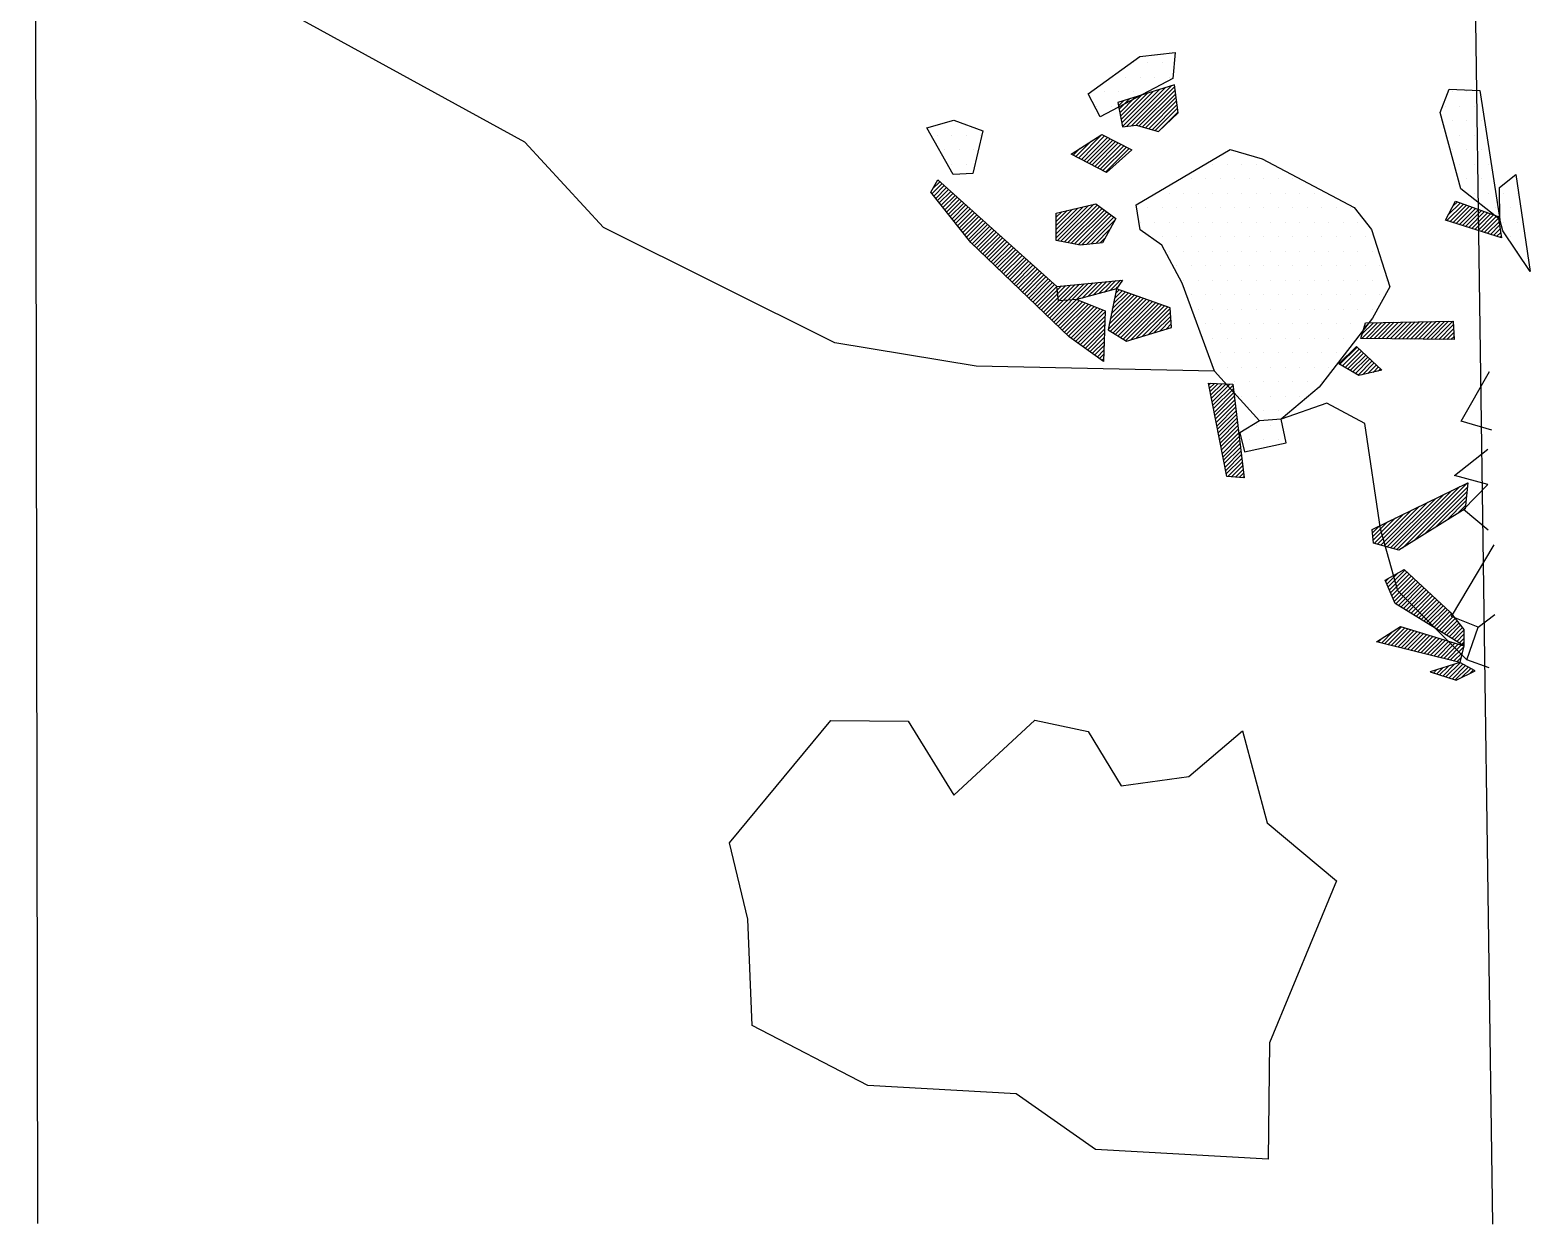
# Model space of a CAD drawing. Header units: metres. Extents: x -1.9 to -0.57, y -19.7 to -15.89.
# Drawn here: x -1.863 to -0.571, y -19.701 to -18.672 of the extents above; entities that cross this region are included whole.
import ezdxf

# ---------------------------------------------------------------- set-up
doc = ezdxf.new("R2010")
doc.units = ezdxf.units.M
doc.header["$LTSCALE"] = 25
doc.header["$MEASUREMENT"] = 0
doc.linetypes.add('STRICHPUNKTX2', pattern=[2, 1, -0.5, 0, -0.5])
doc.layers.get('0').update_dxf_attribs({"linetype": 'CONTINUOUS'})
for name, color, linetype in [('BEFUND', 1, 'CONTINUOUS'), ('GRABUNGSGRENZE', 3, 'STRICHPUNKTX2'), ('KNOCHEN', 2, 'CONTINUOUS'), ('KNOCHENSCHRAFF', 2, 'CONTINUOUS'), ('STEINE', 4, 'CONTINUOUS'), ('STEINESCHRAFF', 4, 'CONTINUOUS')]:
    doc.layers.add(name, color=color, linetype=linetype)

# ---------------------------------------------------------------- blocks, each defined once
blk = doc.blocks.new('*X1')
at = {"color": 0}
for p, q in [((-92.28, -1874.9), (-90.03, -1872.65)), ((-92.22, -1875.19), (-89.52, -1872.49)), ((-92.17, -1875.49), (-89, -1872.33)), ((-91.8, -1875.48), (-88.49, -1872.17)), ((-91.4, -1875.43), (-87.98, -1872.01)), ((-90.99, -1875.37), (-87.65, -1872.04)), ((-90.72, -1875.45), (-87.61, -1872.35)), ((-90.44, -1875.53), (-87.57, -1872.67)), ((-92.51, -1873.71), (-92.08, -1873.28)), ((-92.45, -1874.01), (-91.57, -1873.12)), ((-92.4, -1874.31), (-91.06, -1872.96)), ((-92.34, -1874.6), (-90.54, -1872.81)), ((-90.17, -1875.61), (-87.53, -1872.98)), ((-89.89, -1875.69), (-87.5, -1873.29)), ((-89.62, -1875.77), (-87.46, -1873.61)), ((-89.35, -1875.85), (-87.42, -1873.92)), ((-89.07, -1875.93), (-87.38, -1874.23)), ((-95.94, -1878.2), (-93.93, -1876.19)), ((-95.71, -1878.33), (-93.7, -1876.31)), ((-95.48, -1878.45), (-93.46, -1876.43)), ((-95.24, -1878.57), (-93.23, -1876.55)), ((-96.41, -1877.96), (-95.81, -1877.37)), ((-96.17, -1878.08), (-94.85, -1876.76)), ((-95.01, -1878.69), (-92.99, -1876.67)), ((-94.78, -1878.81), (-92.76, -1876.79)), ((-94.54, -1878.93), (-92.53, -1876.91)), ((-94.31, -1879.05), (-92.29, -1877.03)), ((-94.08, -1879.17), (-92.06, -1877.15)), ((-93.85, -1879.29), (-91.82, -1877.27)), ((-93.61, -1879.41), (-91.59, -1877.39)), ((-91.48, -1877.63), (-91.36, -1877.51)), ((-108.58, -1881.29), (-107.71, -1880.42)), ((-108.52, -1880.88), (-107.89, -1880.25)), ((-108.42, -1881.49), (-107.52, -1880.59)), ((-108.26, -1881.69), (-107.33, -1880.76)), ((-108.11, -1881.88), (-107.15, -1880.92)), ((-107.95, -1882.08), (-106.96, -1881.09)), ((-107.79, -1882.28), (-106.77, -1881.26)), ((-107.64, -1882.47), (-106.59, -1881.43)), ((-107.48, -1882.67), (-106.4, -1881.59)), ((-107.32, -1882.87), (-106.21, -1881.76)), ((-107.17, -1883.06), (-106.03, -1881.93)), ((-107.01, -1883.26), (-105.84, -1882.09)), ((-106.85, -1883.46), (-105.66, -1882.26)), ((-106.7, -1883.65), (-105.47, -1882.43)), ((-106.54, -1883.85), (-105.28, -1882.6)), ((-106.38, -1884.05), (-105.1, -1882.76)), ((-106.22, -1884.24), (-104.91, -1882.93)), ((-106.07, -1884.44), (-104.72, -1883.1)), ((-97.88, -1885.09), (-95.09, -1882.3)), ((-97.88, -1884.74), (-95.55, -1882.41)), ((-97.88, -1884.38), (-96.01, -1882.52)), ((-97.88, -1884.03), (-96.48, -1882.63)), ((-97.88, -1883.68), (-96.94, -1882.74)), ((-97.88, -1883.32), (-97.4, -1882.85)), ((-97.88, -1882.97), (-97.87, -1882.96)), ((-97.76, -1885.33), (-94.62, -1882.19)), ((-97.47, -1885.39), (-94.33, -1882.25)), ((-97.17, -1885.44), (-94.12, -1882.4)), ((-96.88, -1885.5), (-93.92, -1882.55)), ((-96.58, -1885.56), (-93.72, -1882.7)), ((-96.29, -1885.62), (-93.51, -1882.85)), ((-95.99, -1885.68), (-93.31, -1883)), ((-64.21, -1883.6), (-62.79, -1882.18)), ((-64.12, -1883.15), (-63.05, -1882.08)), ((-63.94, -1883.68), (-62.53, -1882.27)), ((-63.72, -1882.39), (-63.31, -1881.99)), ((-63.68, -1883.77), (-62.27, -1882.36)), ((-63.41, -1883.85), (-62.01, -1882.46)), ((-63.14, -1883.94), (-61.75, -1882.55)), ((-62.87, -1884.02), (-61.49, -1882.65)), ((-62.6, -1884.11), (-61.23, -1882.74)), ((-62.33, -1884.19), (-60.97, -1882.83)), ((-62.07, -1884.28), (-60.71, -1882.93)), ((-61.8, -1884.36), (-60.45, -1883.02)), ((-105.91, -1884.64), (-104.54, -1883.26)), ((-105.75, -1884.83), (-104.35, -1883.43)), ((-105.6, -1885.03), (-104.17, -1883.6)), ((-105.44, -1885.23), (-103.98, -1883.77)), ((-105.28, -1885.42), (-103.79, -1883.93)), ((-105.11, -1885.61), (-103.61, -1884.1)), ((-104.93, -1885.78), (-103.42, -1884.27)), ((-95.66, -1885.7), (-93.11, -1883.15)), ((-95.27, -1885.66), (-92.9, -1883.3)), ((-94.87, -1885.62), (-92.8, -1883.54)), ((-94.47, -1885.58), (-93.25, -1884.35)), ((-61.53, -1884.45), (-60.19, -1883.12)), ((-61.26, -1884.53), (-59.93, -1883.21)), ((-60.99, -1884.62), (-59.78, -1883.4)), ((-60.72, -1884.7), (-59.72, -1883.71)), ((-60.45, -1884.79), (-59.67, -1884.01)), ((-60.19, -1884.88), (-59.62, -1884.31)), ((-104.75, -1885.95), (-103.23, -1884.44)), ((-104.57, -1886.13), (-103.05, -1884.6)), ((-104.39, -1886.3), (-102.86, -1884.77)), ((-104.21, -1886.47), (-102.67, -1884.94)), ((-104.03, -1886.65), (-102.49, -1885.1)), ((-103.85, -1886.82), (-102.3, -1885.27)), ((-103.67, -1886.99), (-102.12, -1885.44)), ((-103.49, -1887.16), (-101.93, -1885.61)), ((-94.08, -1885.53), (-93.7, -1885.16)), ((-59.92, -1884.96), (-59.57, -1884.62)), ((-59.65, -1885.05), (-59.52, -1884.92)), ((-103.31, -1887.34), (-101.74, -1885.77)), ((-103.13, -1887.51), (-101.56, -1885.94)), ((-102.95, -1887.68), (-101.37, -1886.11)), ((-102.77, -1887.86), (-101.18, -1886.27)), ((-102.59, -1888.03), (-101, -1886.44)), ((-102.41, -1888.2), (-100.81, -1886.61)), ((-102.23, -1888.38), (-100.62, -1886.78)), ((-102.04, -1888.55), (-100.44, -1886.94)), ((-101.86, -1888.72), (-100.25, -1887.11)), ((-101.68, -1888.9), (-100.07, -1887.28)), ((-101.5, -1889.07), (-99.88, -1887.45)), ((-101.32, -1889.24), (-99.69, -1887.61)), ((-101.14, -1889.42), (-99.51, -1887.78)), ((-100.96, -1889.59), (-99.32, -1887.95)), ((-100.78, -1889.76), (-99.13, -1888.11)), ((-100.6, -1889.94), (-98.95, -1888.28)), ((-100.42, -1890.11), (-98.76, -1888.45)), ((-100.24, -1890.28), (-98.58, -1888.62)), ((-100.06, -1890.46), (-98.39, -1888.78)), ((-99.88, -1890.63), (-98.2, -1888.95)), ((-99.7, -1890.8), (-98.02, -1889.12)), ((-99.52, -1890.97), (-97.83, -1889.29)), ((-99.34, -1891.15), (-97.43, -1889.24)), ((-99.16, -1891.32), (-97.04, -1889.2)), ((-98.98, -1891.49), (-96.65, -1889.17)), ((-98.8, -1891.67), (-96.26, -1889.13)), ((-98.62, -1891.84), (-95.87, -1889.09)), ((-98.44, -1892.01), (-95.47, -1889.05)), ((-98.26, -1892.19), (-95.08, -1889.01)), ((-98.08, -1892.36), (-94.69, -1888.97)), ((-95.65, -1890.28), (-94.3, -1888.94)), ((-95.16, -1890.15), (-93.91, -1888.9)), ((-94.68, -1890.03), (-93.51, -1888.86)), ((-94.2, -1889.9), (-93.12, -1888.82)), ((-93.72, -1889.77), (-92.73, -1888.78)), ((-93.23, -1889.64), (-92.34, -1888.74)), ((-92.75, -1889.51), (-92.59, -1889.35)), ((-97.9, -1892.53), (-95.86, -1890.5)), ((-97.72, -1892.71), (-95.61, -1890.6)), ((-97.54, -1892.88), (-95.36, -1890.7)), ((-97.35, -1893.05), (-95.1, -1890.8)), ((-93.4, -1892.98), (-90.63, -1890.22)), ((-93.31, -1892.54), (-90.89, -1890.12)), ((-93.22, -1892.1), (-91.15, -1890.03)), ((-93.2, -1893.14), (-90.37, -1890.31)), ((-93.13, -1891.65), (-91.41, -1889.94)), ((-93.04, -1891.21), (-91.68, -1889.85)), ((-92.98, -1893.27), (-90.11, -1890.4)), ((-92.94, -1890.76), (-91.94, -1889.76)), ((-92.85, -1890.32), (-92.2, -1889.66)), ((-92.76, -1889.88), (-92.46, -1889.57)), ((-92.76, -1893.4), (-89.85, -1890.49)), ((-92.54, -1893.54), (-89.58, -1890.59)), ((-92.32, -1893.67), (-89.32, -1890.68)), ((-92.1, -1893.81), (-89.06, -1890.77)), ((-97.17, -1893.23), (-94.85, -1890.9)), ((-96.99, -1893.4), (-94.6, -1891)), ((-96.81, -1893.57), (-94.34, -1891.1)), ((-96.62, -1893.73), (-94.09, -1891.2)), ((-96.41, -1893.88), (-93.84, -1891.3)), ((-96.21, -1894.02), (-93.66, -1891.48)), ((-96, -1894.17), (-93.67, -1891.85)), ((-91.88, -1893.94), (-88.8, -1890.86)), ((-91.45, -1893.87), (-88.54, -1890.95)), ((-90.95, -1893.71), (-88.28, -1891.05)), ((-90.44, -1893.56), (-88.05, -1891.17)), ((-89.93, -1893.41), (-88.03, -1891.5)), ((-89.43, -1893.26), (-88.01, -1891.84)), ((-95.8, -1894.32), (-93.69, -1892.21)), ((-95.59, -1894.47), (-93.7, -1892.58)), ((-95.39, -1894.62), (-93.71, -1892.95)), ((-95.18, -1894.77), (-93.73, -1893.31)), ((-88.92, -1893.1), (-87.99, -1892.17)), ((-88.41, -1892.95), (-87.97, -1892.5)), ((-71.53, -1893.75), (-70.19, -1892.4)), ((-71.53, -1893.39), (-70.55, -1892.41)), ((-71.37, -1892.88), (-70.91, -1892.42)), ((-71.18, -1893.75), (-69.83, -1892.39)), ((-70.84, -1893.76), (-69.47, -1892.39)), ((-70.49, -1893.76), (-69.11, -1892.38)), ((-70.14, -1893.77), (-68.75, -1892.37)), ((-69.79, -1893.77), (-68.39, -1892.37)), ((-69.44, -1893.78), (-68.02, -1892.36)), ((-69.09, -1893.78), (-67.66, -1892.35)), ((-68.74, -1893.79), (-67.3, -1892.35)), ((-68.39, -1893.79), (-66.94, -1892.34)), ((-68.05, -1893.8), (-66.58, -1892.33)), ((-67.7, -1893.8), (-66.22, -1892.33)), ((-67.35, -1893.81), (-65.86, -1892.32)), ((-67, -1893.81), (-65.5, -1892.31)), ((-66.65, -1893.82), (-65.14, -1892.3)), ((-66.3, -1893.82), (-64.78, -1892.3)), ((-65.95, -1893.82), (-64.42, -1892.29)), ((-65.6, -1893.83), (-64.06, -1892.28)), ((-65.26, -1893.83), (-63.7, -1892.28)), ((-64.91, -1893.84), (-63.66, -1892.59)), ((-64.56, -1893.84), (-63.64, -1892.93)), ((-64.21, -1893.85), (-63.62, -1893.26)), ((-94.98, -1894.92), (-93.74, -1893.68)), ((-94.77, -1895.07), (-93.75, -1894.05)), ((-94.57, -1895.21), (-93.77, -1894.41)), ((-73.43, -1895.99), (-71.94, -1894.51)), ((-73.2, -1896.13), (-71.76, -1894.68)), ((-63.86, -1893.85), (-63.6, -1893.59)), ((-94.36, -1895.36), (-93.78, -1894.78)), ((-94.16, -1895.51), (-93.79, -1895.15)), ((-93.95, -1895.66), (-93.8, -1895.51)), ((-72.98, -1896.26), (-71.58, -1894.85)), ((-72.76, -1896.39), (-71.39, -1895.02)), ((-72.54, -1896.52), (-71.21, -1895.19)), ((-72.31, -1896.65), (-71.03, -1895.36)), ((-72.09, -1896.78), (-70.84, -1895.53)), ((-71.87, -1896.91), (-70.66, -1895.7)), ((-71.49, -1896.89), (-70.48, -1895.87)), ((-71.03, -1896.78), (-70.29, -1896.04)), ((-70.57, -1896.68), (-70.11, -1896.22)), ((-70.12, -1896.57), (-69.93, -1896.39)), ((-84.72, -1897.74), (-84.59, -1897.61)), ((-84.66, -1898.03), (-84.25, -1897.63)), ((-84.6, -1898.33), (-83.92, -1897.65)), ((-84.54, -1898.63), (-83.58, -1897.66)), ((-84.49, -1898.92), (-83.24, -1897.68)), ((-84.43, -1899.22), (-82.91, -1897.7)), ((-84.37, -1899.51), (-82.64, -1897.79)), ((-84.31, -1899.81), (-82.61, -1898.1)), ((-84.25, -1900.1), (-82.57, -1898.42)), ((-84.2, -1900.4), (-82.53, -1898.73)), ((-84.14, -1900.7), (-82.49, -1899.05)), ((-84.08, -1900.99), (-82.46, -1899.37)), ((-84.02, -1901.29), (-82.42, -1899.68)), ((-83.97, -1901.58), (-82.38, -1900)), ((-83.91, -1901.88), (-82.34, -1900.31)), ((-83.85, -1902.18), (-82.3, -1900.63)), ((-83.79, -1902.47), (-82.27, -1900.95)), ((-83.74, -1902.77), (-82.23, -1901.26)), ((-83.68, -1903.06), (-82.19, -1901.58)), ((-83.62, -1903.36), (-82.15, -1901.89)), ((-83.56, -1903.66), (-82.12, -1902.21)), ((-83.5, -1903.95), (-82.08, -1902.53)), ((-83.45, -1904.25), (-82.04, -1902.84)), ((-83.39, -1904.54), (-82, -1903.16)), ((-83.33, -1904.84), (-81.97, -1903.47)), ((-83.27, -1905.13), (-81.93, -1903.79)), ((-83.22, -1905.43), (-81.89, -1904.1)), ((-83.1, -1905.67), (-81.85, -1904.42)), ((-82.77, -1905.69), (-81.82, -1904.74)), ((-82.44, -1905.71), (-81.78, -1905.05)), ((-82.11, -1905.74), (-81.74, -1905.37)), ((-81.78, -1905.76), (-81.7, -1905.68)), ((-68.01, -1911.79), (-62.43, -1906.21)), ((-69.35, -1911.72), (-65.17, -1907.54)), ((-69.07, -1911.79), (-64.48, -1907.2)), ((-68.8, -1911.87), (-63.79, -1906.86)), ((-68.52, -1911.95), (-63.1, -1906.52)), ((-67.07, -1911.21), (-62.46, -1906.6)), ((-66.13, -1910.62), (-62.5, -1906.99)), ((-65.19, -1910.03), (-62.53, -1907.37)), ((-70.46, -1911.41), (-67.94, -1908.89)), ((-70.18, -1911.48), (-67.25, -1908.56)), ((-69.9, -1911.56), (-66.56, -1908.22)), ((-69.63, -1911.64), (-65.86, -1907.88)), ((-64.25, -1909.45), (-62.57, -1907.76)), ((-63.32, -1908.86), (-62.6, -1908.15)), ((-70.61, -1910.5), (-70.02, -1909.91)), ((-70.58, -1910.83), (-69.33, -1909.57)), ((-70.56, -1911.15), (-68.63, -1909.23)), ((-69.38, -1914.93), (-68.45, -1914)), ((-69.27, -1915.17), (-67.83, -1913.73)), ((-69.16, -1915.42), (-67.65, -1913.9)), ((-69.06, -1915.67), (-67.46, -1914.07)), ((-69.48, -1914.68), (-69.25, -1914.45)), ((-68.95, -1915.91), (-67.28, -1914.24)), ((-68.84, -1916.16), (-67.1, -1914.41)), ((-68.73, -1916.4), (-66.91, -1914.58)), ((-68.6, -1916.62), (-66.73, -1914.75)), ((-68.38, -1916.76), (-66.55, -1914.92)), ((-68.16, -1916.89), (-66.36, -1915.09)), ((-67.94, -1917.03), (-66.18, -1915.26)), ((-67.73, -1917.16), (-65.99, -1915.43)), ((-67.51, -1917.3), (-65.81, -1915.6)), ((-67.29, -1917.44), (-65.63, -1915.77)), ((-67.07, -1917.57), (-65.44, -1915.94)), ((-66.85, -1917.71), (-65.26, -1916.11)), ((-66.64, -1917.84), (-65.08, -1916.28)), ((-66.42, -1917.98), (-64.89, -1916.45)), ((-66.2, -1918.11), (-64.71, -1916.62)), ((-65.98, -1918.25), (-64.53, -1916.79)), ((-65.77, -1918.38), (-64.34, -1916.96)), ((-65.55, -1918.52), (-64.16, -1917.13)), ((-65.33, -1918.66), (-63.97, -1917.3)), ((-65.11, -1918.79), (-63.81, -1917.49)), ((-64.89, -1918.93), (-63.65, -1917.69)), ((-64.68, -1919.06), (-63.5, -1917.88)), ((-69.86, -1920.01), (-68.83, -1918.97)), ((-69.58, -1920.08), (-68.11, -1918.6)), ((-69.29, -1920.15), (-67.84, -1918.69)), ((-69.01, -1920.22), (-67.57, -1918.77)), ((-68.73, -1920.29), (-67.3, -1918.85)), ((-68.45, -1920.36), (-67.03, -1918.94)), ((-68.16, -1920.43), (-66.76, -1919.02)), ((-67.88, -1920.5), (-66.49, -1919.11)), ((-67.6, -1920.57), (-66.22, -1919.19)), ((-67.31, -1920.64), (-65.95, -1919.27)), ((-64.46, -1919.2), (-63.34, -1918.08)), ((-64.24, -1919.33), (-63.19, -1918.28)), ((-64.02, -1919.47), (-63.03, -1918.48)), ((-63.8, -1919.61), (-62.87, -1918.67)), ((-63.59, -1919.74), (-62.74, -1918.9)), ((-63.37, -1919.88), (-62.75, -1919.25)), ((-70.14, -1919.93), (-69.79, -1919.58)), ((-67.03, -1920.71), (-65.68, -1919.36)), ((-66.75, -1920.78), (-65.41, -1919.44)), ((-66.46, -1920.85), (-65.14, -1919.52)), ((-66.18, -1920.92), (-64.87, -1919.61)), ((-65.9, -1920.99), (-64.6, -1919.69)), ((-65.62, -1921.06), (-64.33, -1919.77)), ((-65.33, -1921.13), (-64.06, -1919.86)), ((-65.05, -1921.21), (-63.79, -1919.94)), ((-64.77, -1921.28), (-63.52, -1920.03)), ((-64.48, -1921.35), (-63.25, -1920.11)), ((-64.2, -1921.42), (-62.98, -1920.19)), ((-63.92, -1921.49), (-62.76, -1920.33)), ((-63.15, -1920.01), (-62.75, -1919.61)), ((-62.93, -1920.15), (-62.75, -1919.96)), ((-64.57, -1922.85), (-63.56, -1921.83)), ((-64.3, -1922.93), (-63.08, -1921.71)), ((-64.04, -1923.02), (-62.85, -1921.83)), ((-63.64, -1921.56), (-62.88, -1920.81)), ((-63.35, -1921.63), (-63, -1921.28)), ((-65.64, -1922.51), (-65.63, -1922.5)), ((-65.38, -1922.59), (-65.12, -1922.33)), ((-65.11, -1922.68), (-64.6, -1922.17)), ((-64.84, -1922.76), (-64.08, -1922)), ((-63.77, -1923.11), (-62.62, -1921.95)), ((-63.5, -1923.19), (-62.39, -1922.08)), ((-62.94, -1922.98), (-62.16, -1922.2)), ((-62.23, -1922.63), (-61.93, -1922.33))]:
    blk.add_line(p, q, dxfattribs=at)
blk = doc.blocks.new('*X20')
at = {"color": 0}
for p, q in [((-165, -1827.5), (-165, -1827.5)), ((-163.75, -1827.5), (-163.75, -1827.5)), ((-162.5, -1827.5), (-162.5, -1827.5)), ((-161.25, -1827.5), (-161.25, -1827.5)), ((-160, -1827.5), (-160, -1827.5)), ((-158.75, -1827.5), (-158.75, -1827.5)), ((-158.125, -1826.25), (-158.125, -1826.25)), ((-157.5, -1827.5), (-157.5, -1827.5)), ((-156.875, -1826.25), (-156.875, -1826.25)), ((-156.25, -1827.5), (-156.25, -1827.5)), ((-168.125, -1828.75), (-168.125, -1828.75)), ((-166.875, -1828.75), (-166.875, -1828.75)), ((-165.625, -1828.75), (-165.625, -1828.75)), ((-164.375, -1828.75), (-164.375, -1828.75)), ((-163.125, -1828.75), (-163.125, -1828.75)), ((-161.875, -1828.75), (-161.875, -1828.75)), ((-160.625, -1828.75), (-160.625, -1828.75)), ((-159.375, -1828.75), (-159.375, -1828.75)), ((-158.125, -1828.75), (-158.125, -1828.75)), ((-156.875, -1828.75), (-156.875, -1828.75)), ((-155.625, -1828.75), (-155.625, -1828.75)), ((-168.75, -1830), (-168.75, -1830)), ((-167.5, -1830), (-167.5, -1830)), ((-166.25, -1830), (-166.25, -1830)), ((-165, -1830), (-165, -1830)), ((-163.75, -1830), (-163.75, -1830)), ((-162.5, -1830), (-162.5, -1830)), ((-161.25, -1830), (-161.25, -1830)), ((-160, -1830), (-160, -1830)), ((-158.75, -1830), (-158.75, -1830)), ((-157.5, -1830), (-157.5, -1830)), ((-156.25, -1830), (-156.25, -1830)), ((-168.125, -1831.25), (-168.125, -1831.25)), ((-166.875, -1831.25), (-166.875, -1831.25)), ((-165.625, -1831.25), (-165.625, -1831.25)), ((-164.375, -1831.25), (-164.375, -1831.25)), ((-163.125, -1831.25), (-163.125, -1831.25)), ((-161.875, -1831.25), (-161.875, -1831.25)), ((-160.625, -1831.25), (-160.625, -1831.25)), ((-159.375, -1831.25), (-159.375, -1831.25)), ((-158.125, -1831.25), (-158.125, -1831.25)), ((-156.875, -1831.25), (-156.875, -1831.25)), ((-155.625, -1831.25), (-155.625, -1831.25)), ((-154.375, -1831.25), (-154.375, -1831.25)), ((-168.75, -1832.5), (-168.75, -1832.5)), ((-167.5, -1832.5), (-167.5, -1832.5)), ((-166.25, -1832.5), (-166.25, -1832.5)), ((-165, -1832.5), (-165, -1832.5)), ((-163.75, -1832.5), (-163.75, -1832.5)), ((-162.5, -1832.5), (-162.5, -1832.5)), ((-161.25, -1832.5), (-161.25, -1832.5)), ((-160, -1832.5), (-160, -1832.5)), ((-158.75, -1832.5), (-158.75, -1832.5)), ((-157.5, -1832.5), (-157.5, -1832.5)), ((-156.25, -1832.5), (-156.25, -1832.5)), ((-155, -1832.5), (-155, -1832.5)), ((-153.75, -1832.5), (-153.75, -1832.5)), ((-168.125, -1833.75), (-168.125, -1833.75)), ((-166.875, -1833.75), (-166.875, -1833.75)), ((-165.625, -1833.75), (-165.625, -1833.75)), ((-164.375, -1833.75), (-164.375, -1833.75)), ((-163.125, -1833.75), (-163.125, -1833.75)), ((-161.875, -1833.75), (-161.875, -1833.75)), ((-160.625, -1833.75), (-160.625, -1833.75)), ((-159.375, -1833.75), (-159.375, -1833.75)), ((-158.125, -1833.75), (-158.125, -1833.75)), ((-156.875, -1833.75), (-156.875, -1833.75)), ((-155.625, -1833.75), (-155.625, -1833.75)), ((-154.375, -1833.75), (-154.375, -1833.75)), ((-153.125, -1833.75), (-153.125, -1833.75)), ((-168.75, -1835), (-168.75, -1835)), ((-167.5, -1835), (-167.5, -1835)), ((-166.25, -1835), (-166.25, -1835)), ((-165, -1835), (-165, -1835)), ((-163.75, -1835), (-163.75, -1835)), ((-162.5, -1835), (-162.5, -1835)), ((-161.25, -1835), (-161.25, -1835)), ((-160, -1835), (-160, -1835)), ((-158.75, -1835), (-158.75, -1835)), ((-157.5, -1835), (-157.5, -1835)), ((-156.25, -1835), (-156.25, -1835)), ((-155, -1835), (-155, -1835)), ((-153.75, -1835), (-153.75, -1835)), ((-152.5, -1835), (-152.5, -1835)), ((-168.125, -1836.25), (-168.125, -1836.25)), ((-166.875, -1836.25), (-166.875, -1836.25)), ((-165.625, -1836.25), (-165.625, -1836.25)), ((-164.375, -1836.25), (-164.375, -1836.25)), ((-163.125, -1836.25), (-163.125, -1836.25)), ((-161.875, -1836.25), (-161.875, -1836.25)), ((-160.625, -1836.25), (-160.625, -1836.25)), ((-159.375, -1836.25), (-159.375, -1836.25)), ((-158.125, -1836.25), (-158.125, -1836.25)), ((-156.875, -1836.25), (-156.875, -1836.25)), ((-155.625, -1836.25), (-155.625, -1836.25)), ((-154.375, -1836.25), (-154.375, -1836.25)), ((-153.125, -1836.25), (-153.125, -1836.25)), ((-151.875, -1836.25), (-151.875, -1836.25)), ((-167.5, -1837.5), (-167.5, -1837.5)), ((-166.25, -1837.5), (-166.25, -1837.5)), ((-165, -1837.5), (-165, -1837.5)), ((-163.75, -1837.5), (-163.75, -1837.5)), ((-162.5, -1837.5), (-162.5, -1837.5)), ((-161.25, -1837.5), (-161.25, -1837.5)), ((-160, -1837.5), (-160, -1837.5)), ((-158.75, -1837.5), (-158.75, -1837.5)), ((-157.5, -1837.5), (-157.5, -1837.5)), ((-156.25, -1837.5), (-156.25, -1837.5)), ((-155, -1837.5), (-155, -1837.5)), ((-153.75, -1837.5), (-153.75, -1837.5)), ((-152.5, -1837.5), (-152.5, -1837.5)), ((-151.25, -1837.5), (-151.25, -1837.5)), ((-166.875, -1838.75), (-166.875, -1838.75)), ((-165.625, -1838.75), (-165.625, -1838.75)), ((-164.375, -1838.75), (-164.375, -1838.75)), ((-163.125, -1838.75), (-163.125, -1838.75)), ((-161.875, -1838.75), (-161.875, -1838.75)), ((-160.625, -1838.75), (-160.625, -1838.75)), ((-159.375, -1838.75), (-159.375, -1838.75)), ((-158.125, -1838.75), (-158.125, -1838.75)), ((-156.875, -1838.75), (-156.875, -1838.75)), ((-155.625, -1838.75), (-155.625, -1838.75)), ((-154.375, -1838.75), (-154.375, -1838.75)), ((-153.125, -1838.75), (-153.125, -1838.75)), ((-151.875, -1838.75), (-151.875, -1838.75)), ((-150.625, -1838.75), (-150.625, -1838.75)), ((-133.125, -1838.75), (-133.125, -1838.75)), ((-131.875, -1838.75), (-131.875, -1838.75)), ((-130.625, -1838.75), (-130.625, -1838.75)), ((-129.375, -1838.75), (-129.375, -1838.75)), ((-128.125, -1838.75), (-128.125, -1838.75)), ((-126.875, -1838.75), (-126.875, -1838.75)), ((-166.25, -1840), (-166.25, -1840)), ((-165, -1840), (-165, -1840)), ((-163.75, -1840), (-163.75, -1840)), ((-162.5, -1840), (-162.5, -1840)), ((-161.25, -1840), (-161.25, -1840)), ((-160, -1840), (-160, -1840)), ((-158.75, -1840), (-158.75, -1840)), ((-157.5, -1840), (-157.5, -1840)), ((-156.25, -1840), (-156.25, -1840)), ((-155, -1840), (-155, -1840)), ((-153.75, -1840), (-153.75, -1840)), ((-152.5, -1840), (-152.5, -1840)), ((-151.25, -1840), (-151.25, -1840)), ((-132.5, -1840), (-132.5, -1840)), ((-131.25, -1840), (-131.25, -1840)), ((-130, -1840), (-130, -1840)), ((-128.75, -1840), (-128.75, -1840)), ((-127.5, -1840), (-127.5, -1840)), ((-126.25, -1840), (-126.25, -1840)), ((-125, -1840), (-125, -1840)), ((-123.75, -1840), (-123.75, -1840)), ((-165.625, -1841.25), (-165.625, -1841.25)), ((-164.375, -1841.25), (-164.375, -1841.25)), ((-163.125, -1841.25), (-163.125, -1841.25)), ((-161.875, -1841.25), (-161.875, -1841.25)), ((-160.625, -1841.25), (-160.625, -1841.25)), ((-159.375, -1841.25), (-159.375, -1841.25)), ((-158.125, -1841.25), (-158.125, -1841.25)), ((-156.875, -1841.25), (-156.875, -1841.25)), ((-155.625, -1841.25), (-155.625, -1841.25)), ((-154.375, -1841.25), (-154.375, -1841.25)), ((-153.125, -1841.25), (-153.125, -1841.25)), ((-151.875, -1841.25), (-151.875, -1841.25)), ((-131.875, -1841.25), (-131.875, -1841.25)), ((-130.625, -1841.25), (-130.625, -1841.25)), ((-129.375, -1841.25), (-129.375, -1841.25)), ((-128.125, -1841.25), (-128.125, -1841.25)), ((-126.875, -1841.25), (-126.875, -1841.25)), ((-125.625, -1841.25), (-125.625, -1841.25)), ((-124.375, -1841.25), (-124.375, -1841.25)), ((-163.75, -1842.5), (-163.75, -1842.5)), ((-162.5, -1842.5), (-162.5, -1842.5)), ((-161.25, -1842.5), (-161.25, -1842.5)), ((-160, -1842.5), (-160, -1842.5)), ((-158.75, -1842.5), (-158.75, -1842.5)), ((-157.5, -1842.5), (-157.5, -1842.5)), ((-156.25, -1842.5), (-156.25, -1842.5)), ((-155, -1842.5), (-155, -1842.5)), ((-153.75, -1842.5), (-153.75, -1842.5)), ((-161.875, -1843.75), (-161.875, -1843.75)), ((-160.625, -1843.75), (-160.625, -1843.75)), ((-159.375, -1843.75), (-159.375, -1843.75)), ((-158.125, -1843.75), (-158.125, -1843.75)), ((-156.875, -1843.75), (-156.875, -1843.75)), ((-155.625, -1843.75), (-155.625, -1843.75)), ((-154.375, -1843.75), (-154.375, -1843.75)), ((-160, -1845), (-160, -1845)), ((-158.75, -1845), (-158.75, -1845)), ((-157.5, -1845), (-157.5, -1845)), ((-156.25, -1845), (-156.25, -1845)), ((-96.875, -1851.25), (-96.875, -1851.25)), ((-95.625, -1851.25), (-95.625, -1851.25)), ((-94.375, -1851.25), (-94.375, -1851.25)), ((-93.125, -1851.25), (-93.125, -1851.25)), ((-91.875, -1851.25), (-91.875, -1851.25)), ((-90.625, -1851.25), (-90.625, -1851.25)), ((-89.375, -1851.25), (-89.375, -1851.25)), ((-97.5, -1852.5), (-97.5, -1852.5)), ((-96.25, -1852.5), (-96.25, -1852.5)), ((-95, -1852.5), (-95, -1852.5)), ((-93.75, -1852.5), (-93.75, -1852.5)), ((-92.5, -1852.5), (-92.5, -1852.5)), ((-91.25, -1852.5), (-91.25, -1852.5)), ((-90, -1852.5), (-90, -1852.5)), ((-96.875, -1853.75), (-96.875, -1853.75)), ((-95.625, -1853.75), (-95.625, -1853.75)), ((-94.375, -1853.75), (-94.375, -1853.75)), ((-93.125, -1853.75), (-93.125, -1853.75)), ((-91.875, -1853.75), (-91.875, -1853.75)), ((-90.625, -1853.75), (-90.625, -1853.75)), ((-89.375, -1853.75), (-89.375, -1853.75)), ((-97.5, -1855), (-97.5, -1855)), ((-96.25, -1855), (-96.25, -1855)), ((-95, -1855), (-95, -1855)), ((-93.75, -1855), (-93.75, -1855)), ((-92.5, -1855), (-92.5, -1855)), ((-91.25, -1855), (-91.25, -1855)), ((-90, -1855), (-90, -1855)), ((-98.125, -1856.25), (-98.125, -1856.25)), ((-96.875, -1856.25), (-96.875, -1856.25)), ((-95.625, -1856.25), (-95.625, -1856.25)), ((-94.375, -1856.25), (-94.375, -1856.25)), ((-93.125, -1856.25), (-93.125, -1856.25)), ((-91.875, -1856.25), (-91.875, -1856.25)), ((-90.625, -1856.25), (-90.625, -1856.25)), ((-89.375, -1856.25), (-89.375, -1856.25)), ((-88.125, -1856.25), (-88.125, -1856.25)), ((-86.875, -1856.25), (-86.875, -1856.25)), ((-91.25, -1857.5), (-91.25, -1857.5)), ((-90, -1857.5), (-90, -1857.5)), ((-88.75, -1857.5), (-88.75, -1857.5)), ((-87.5, -1857.5), (-87.5, -1857.5)), ((-91.875, -1858.75), (-91.875, -1858.75)), ((-90.625, -1858.75), (-90.625, -1858.75)), ((-68.125, -1858.75), (-68.125, -1858.75)), ((-66.875, -1858.75), (-66.875, -1858.75)), ((-70, -1860), (-70, -1860)), ((-68.75, -1860), (-68.75, -1860)), ((-71.875, -1861.25), (-71.875, -1861.25)), ((-70.625, -1861.25), (-70.625, -1861.25)), ((-69.375, -1861.25), (-69.375, -1861.25)), ((-72.5, -1862.5), (-72.5, -1862.5)), ((-71.25, -1862.5), (-71.25, -1862.5)), ((-91.25, -1870), (-91.25, -1870)), ((-90, -1870), (-90, -1870)), ((-88.75, -1870), (-88.75, -1870)), ((-93.125, -1871.25), (-93.125, -1871.25)), ((-91.875, -1871.25), (-91.875, -1871.25)), ((-90.625, -1871.25), (-90.625, -1871.25)), ((-89.375, -1871.25), (-89.375, -1871.25)), ((-88.125, -1871.25), (-88.125, -1871.25)), ((-93.75, -1872.5), (-93.75, -1872.5)), ((-92.5, -1872.5), (-92.5, -1872.5)), ((-91.25, -1872.5), (-91.25, -1872.5)), ((-63.75, -1872.5), (-63.75, -1872.5)), ((-62.5, -1872.5), (-62.5, -1872.5)), ((-94.375, -1873.75), (-94.375, -1873.75)), ((-93.125, -1873.75), (-93.125, -1873.75)), ((-64.375, -1873.75), (-64.375, -1873.75)), ((-63.125, -1873.75), (-63.125, -1873.75)), ((-61.875, -1873.75), (-61.875, -1873.75)), ((-63.75, -1875), (-63.75, -1875)), ((-62.5, -1875), (-62.5, -1875)), ((-61.25, -1875), (-61.25, -1875)), ((-108.125, -1876.25), (-108.125, -1876.25)), ((-106.875, -1876.25), (-106.875, -1876.25)), ((-105.625, -1876.25), (-105.625, -1876.25)), ((-104.375, -1876.25), (-104.375, -1876.25)), ((-63.125, -1876.25), (-63.125, -1876.25)), ((-61.875, -1876.25), (-61.875, -1876.25)), ((-107.5, -1877.5), (-107.5, -1877.5)), ((-106.25, -1877.5), (-106.25, -1877.5)), ((-105, -1877.5), (-105, -1877.5)), ((-63.75, -1877.5), (-63.75, -1877.5)), ((-62.5, -1877.5), (-62.5, -1877.5)), ((-61.25, -1877.5), (-61.25, -1877.5)), ((-106.875, -1878.75), (-106.875, -1878.75)), ((-105.625, -1878.75), (-105.625, -1878.75)), ((-84.375, -1878.75), (-84.375, -1878.75)), ((-83.125, -1878.75), (-83.125, -1878.75)), ((-81.875, -1878.75), (-81.875, -1878.75)), ((-80.625, -1878.75), (-80.625, -1878.75)), ((-79.375, -1878.75), (-79.375, -1878.75)), ((-63.125, -1878.75), (-63.125, -1878.75)), ((-61.875, -1878.75), (-61.875, -1878.75)), ((-60.625, -1878.75), (-60.625, -1878.75)), ((-86.25, -1880), (-86.25, -1880)), ((-85, -1880), (-85, -1880)), ((-83.75, -1880), (-83.75, -1880)), ((-82.5, -1880), (-82.5, -1880)), ((-81.25, -1880), (-81.25, -1880)), ((-80, -1880), (-80, -1880)), ((-78.75, -1880), (-78.75, -1880)), ((-77.5, -1880), (-77.5, -1880)), ((-62.5, -1880), (-62.5, -1880)), ((-61.25, -1880), (-61.25, -1880)), ((-88.125, -1881.25), (-88.125, -1881.25)), ((-86.875, -1881.25), (-86.875, -1881.25)), ((-85.625, -1881.25), (-85.625, -1881.25)), ((-84.375, -1881.25), (-84.375, -1881.25)), ((-83.125, -1881.25), (-83.125, -1881.25)), ((-81.875, -1881.25), (-81.875, -1881.25)), ((-80.625, -1881.25), (-80.625, -1881.25)), ((-79.375, -1881.25), (-79.375, -1881.25)), ((-78.125, -1881.25), (-78.125, -1881.25)), ((-76.875, -1881.25), (-76.875, -1881.25)), ((-75.625, -1881.25), (-75.625, -1881.25)), ((-61.875, -1881.25), (-61.875, -1881.25)), ((-60.625, -1881.25), (-60.625, -1881.25)), ((-59.375, -1881.25), (-59.375, -1881.25)), ((-58.125, -1881.25), (-58.125, -1881.25)), ((-90, -1882.5), (-90, -1882.5)), ((-88.75, -1882.5), (-88.75, -1882.5)), ((-87.5, -1882.5), (-87.5, -1882.5)), ((-86.25, -1882.5), (-86.25, -1882.5)), ((-85, -1882.5), (-85, -1882.5)), ((-83.75, -1882.5), (-83.75, -1882.5)), ((-82.5, -1882.5), (-82.5, -1882.5)), ((-81.25, -1882.5), (-81.25, -1882.5)), ((-80, -1882.5), (-80, -1882.5)), ((-78.75, -1882.5), (-78.75, -1882.5)), ((-77.5, -1882.5), (-77.5, -1882.5)), ((-76.25, -1882.5), (-76.25, -1882.5)), ((-75, -1882.5), (-75, -1882.5)), ((-73.75, -1882.5), (-73.75, -1882.5)), ((-72.5, -1882.5), (-72.5, -1882.5)), ((-60, -1882.5), (-60, -1882.5)), ((-58.75, -1882.5), (-58.75, -1882.5)), ((-90.625, -1883.75), (-90.625, -1883.75)), ((-89.375, -1883.75), (-89.375, -1883.75)), ((-88.125, -1883.75), (-88.125, -1883.75)), ((-86.875, -1883.75), (-86.875, -1883.75)), ((-85.625, -1883.75), (-85.625, -1883.75)), ((-84.375, -1883.75), (-84.375, -1883.75)), ((-83.125, -1883.75), (-83.125, -1883.75)), ((-81.875, -1883.75), (-81.875, -1883.75)), ((-80.625, -1883.75), (-80.625, -1883.75)), ((-79.375, -1883.75), (-79.375, -1883.75)), ((-78.125, -1883.75), (-78.125, -1883.75)), ((-76.875, -1883.75), (-76.875, -1883.75)), ((-75.625, -1883.75), (-75.625, -1883.75)), ((-74.375, -1883.75), (-74.375, -1883.75)), ((-73.125, -1883.75), (-73.125, -1883.75)), ((-71.875, -1883.75), (-71.875, -1883.75)), ((-59.375, -1883.75), (-59.375, -1883.75)), ((-58.125, -1883.75), (-58.125, -1883.75)), ((-88.75, -1885), (-88.75, -1885)), ((-87.5, -1885), (-87.5, -1885)), ((-86.25, -1885), (-86.25, -1885)), ((-85, -1885), (-85, -1885)), ((-83.75, -1885), (-83.75, -1885)), ((-82.5, -1885), (-82.5, -1885)), ((-81.25, -1885), (-81.25, -1885)), ((-80, -1885), (-80, -1885)), ((-78.75, -1885), (-78.75, -1885)), ((-77.5, -1885), (-77.5, -1885)), ((-76.25, -1885), (-76.25, -1885)), ((-75, -1885), (-75, -1885)), ((-73.75, -1885), (-73.75, -1885)), ((-72.5, -1885), (-72.5, -1885)), ((-71.25, -1885), (-71.25, -1885)), ((-58.75, -1885), (-58.75, -1885)), ((-57.5, -1885), (-57.5, -1885)), ((-88.125, -1886.25), (-88.125, -1886.25)), ((-86.875, -1886.25), (-86.875, -1886.25)), ((-85.625, -1886.25), (-85.625, -1886.25)), ((-84.375, -1886.25), (-84.375, -1886.25)), ((-83.125, -1886.25), (-83.125, -1886.25)), ((-81.875, -1886.25), (-81.875, -1886.25)), ((-80.625, -1886.25), (-80.625, -1886.25)), ((-79.375, -1886.25), (-79.375, -1886.25)), ((-78.125, -1886.25), (-78.125, -1886.25)), ((-76.875, -1886.25), (-76.875, -1886.25)), ((-75.625, -1886.25), (-75.625, -1886.25)), ((-74.375, -1886.25), (-74.375, -1886.25)), ((-73.125, -1886.25), (-73.125, -1886.25)), ((-71.875, -1886.25), (-71.875, -1886.25)), ((-70.625, -1886.25), (-70.625, -1886.25)), ((-58.125, -1886.25), (-58.125, -1886.25)), ((-87.5, -1887.5), (-87.5, -1887.5)), ((-86.25, -1887.5), (-86.25, -1887.5)), ((-85, -1887.5), (-85, -1887.5)), ((-83.75, -1887.5), (-83.75, -1887.5)), ((-82.5, -1887.5), (-82.5, -1887.5)), ((-81.25, -1887.5), (-81.25, -1887.5)), ((-80, -1887.5), (-80, -1887.5)), ((-78.75, -1887.5), (-78.75, -1887.5)), ((-77.5, -1887.5), (-77.5, -1887.5)), ((-76.25, -1887.5), (-76.25, -1887.5)), ((-75, -1887.5), (-75, -1887.5)), ((-73.75, -1887.5), (-73.75, -1887.5)), ((-72.5, -1887.5), (-72.5, -1887.5)), ((-71.25, -1887.5), (-71.25, -1887.5)), ((-70, -1887.5), (-70, -1887.5)), ((-86.875, -1888.75), (-86.875, -1888.75)), ((-85.625, -1888.75), (-85.625, -1888.75)), ((-84.375, -1888.75), (-84.375, -1888.75)), ((-83.125, -1888.75), (-83.125, -1888.75)), ((-81.875, -1888.75), (-81.875, -1888.75)), ((-80.625, -1888.75), (-80.625, -1888.75)), ((-79.375, -1888.75), (-79.375, -1888.75)), ((-78.125, -1888.75), (-78.125, -1888.75)), ((-76.875, -1888.75), (-76.875, -1888.75)), ((-75.625, -1888.75), (-75.625, -1888.75)), ((-74.375, -1888.75), (-74.375, -1888.75)), ((-73.125, -1888.75), (-73.125, -1888.75)), ((-71.875, -1888.75), (-71.875, -1888.75)), ((-70.625, -1888.75), (-70.625, -1888.75)), ((-69.375, -1888.75), (-69.375, -1888.75)), ((-86.25, -1890), (-86.25, -1890)), ((-85, -1890), (-85, -1890)), ((-83.75, -1890), (-83.75, -1890)), ((-82.5, -1890), (-82.5, -1890)), ((-81.25, -1890), (-81.25, -1890)), ((-80, -1890), (-80, -1890)), ((-78.75, -1890), (-78.75, -1890)), ((-77.5, -1890), (-77.5, -1890)), ((-76.25, -1890), (-76.25, -1890)), ((-75, -1890), (-75, -1890)), ((-73.75, -1890), (-73.75, -1890)), ((-72.5, -1890), (-72.5, -1890)), ((-71.25, -1890), (-71.25, -1890)), ((-70, -1890), (-70, -1890)), ((-85.625, -1891.25), (-85.625, -1891.25)), ((-84.375, -1891.25), (-84.375, -1891.25)), ((-83.125, -1891.25), (-83.125, -1891.25)), ((-81.875, -1891.25), (-81.875, -1891.25)), ((-80.625, -1891.25), (-80.625, -1891.25)), ((-79.375, -1891.25), (-79.375, -1891.25)), ((-78.125, -1891.25), (-78.125, -1891.25)), ((-76.875, -1891.25), (-76.875, -1891.25)), ((-75.625, -1891.25), (-75.625, -1891.25)), ((-74.375, -1891.25), (-74.375, -1891.25)), ((-73.125, -1891.25), (-73.125, -1891.25)), ((-71.875, -1891.25), (-71.875, -1891.25)), ((-70.625, -1891.25), (-70.625, -1891.25)), ((-85, -1892.5), (-85, -1892.5)), ((-83.75, -1892.5), (-83.75, -1892.5)), ((-82.5, -1892.5), (-82.5, -1892.5)), ((-81.25, -1892.5), (-81.25, -1892.5)), ((-80, -1892.5), (-80, -1892.5)), ((-78.75, -1892.5), (-78.75, -1892.5)), ((-77.5, -1892.5), (-77.5, -1892.5)), ((-76.25, -1892.5), (-76.25, -1892.5)), ((-75, -1892.5), (-75, -1892.5)), ((-73.75, -1892.5), (-73.75, -1892.5)), ((-72.5, -1892.5), (-72.5, -1892.5)), ((-71.25, -1892.5), (-71.25, -1892.5)), ((-84.375, -1893.75), (-84.375, -1893.75)), ((-83.125, -1893.75), (-83.125, -1893.75)), ((-81.875, -1893.75), (-81.875, -1893.75)), ((-80.625, -1893.75), (-80.625, -1893.75)), ((-79.375, -1893.75), (-79.375, -1893.75)), ((-78.125, -1893.75), (-78.125, -1893.75)), ((-76.875, -1893.75), (-76.875, -1893.75)), ((-75.625, -1893.75), (-75.625, -1893.75)), ((-74.375, -1893.75), (-74.375, -1893.75)), ((-73.125, -1893.75), (-73.125, -1893.75)), ((-83.75, -1895), (-83.75, -1895)), ((-82.5, -1895), (-82.5, -1895)), ((-81.25, -1895), (-81.25, -1895)), ((-80, -1895), (-80, -1895)), ((-78.75, -1895), (-78.75, -1895)), ((-77.5, -1895), (-77.5, -1895)), ((-76.25, -1895), (-76.25, -1895)), ((-75, -1895), (-75, -1895)), ((-73.75, -1895), (-73.75, -1895)), ((-83.125, -1896.25), (-83.125, -1896.25)), ((-81.875, -1896.25), (-81.875, -1896.25)), ((-80.625, -1896.25), (-80.625, -1896.25)), ((-79.375, -1896.25), (-79.375, -1896.25)), ((-78.125, -1896.25), (-78.125, -1896.25)), ((-76.875, -1896.25), (-76.875, -1896.25)), ((-75.625, -1896.25), (-75.625, -1896.25)), ((-74.375, -1896.25), (-74.375, -1896.25)), ((-82.5, -1897.5), (-82.5, -1897.5)), ((-81.25, -1897.5), (-81.25, -1897.5)), ((-80, -1897.5), (-80, -1897.5)), ((-78.75, -1897.5), (-78.75, -1897.5)), ((-77.5, -1897.5), (-77.5, -1897.5)), ((-76.25, -1897.5), (-76.25, -1897.5)), ((-75, -1897.5), (-75, -1897.5)), ((-81.875, -1898.75), (-81.875, -1898.75)), ((-80.625, -1898.75), (-80.625, -1898.75)), ((-79.375, -1898.75), (-79.375, -1898.75)), ((-78.125, -1898.75), (-78.125, -1898.75)), ((-76.875, -1898.75), (-76.875, -1898.75)), ((-80, -1900), (-80, -1900)), ((-78.75, -1900), (-78.75, -1900)), ((-80.625, -1901.25), (-80.625, -1901.25)), ((-79.375, -1901.25), (-79.375, -1901.25)), ((-81.25, -1902.5), (-81.25, -1902.5)), ((-80, -1902.5), (-80, -1902.5)), ((-78.75, -1902.5), (-78.75, -1902.5))]:
    blk.add_line(p, q, dxfattribs=at)

msp = doc.modelspace()

# ---------------------------------------------------------------- linework, layer by layer
at = {"layer": 'BEFUND'}
for points in [[(-0.8423, -18.9659), (-1.0477, -18.9616), (-1.1695, -18.9415), (-1.3687, -18.8419), (-1.4365, -18.7684), (-1.762, -18.5897), (-1.8399, -18.5498)], [(-0.6249, -19.2144), (-0.6845, -19.1552), (-0.6992, -19.1016), (-0.7129, -19.0109), (-0.7455, -18.9935), (-0.7848, -19.0072)], [(-1.2406, -19.5297), (-1.2445, -19.438), (-1.2603, -19.3722), (-1.173, -19.2668), (-1.1062, -19.2673), (-1.067, -19.3311), (-0.9971, -19.2664), (-0.9512, -19.2762), (-0.9227, -19.3231), (-0.8646, -19.315), (-0.8182, -19.2758), (-0.7969, -19.3549), (-0.7373, -19.4049), (-0.795, -19.5445), (-0.7962, -19.6449), (-0.945, -19.6366), (-1.0133, -19.5886), (-1.1412, -19.5813), (-1.2406, -19.5297), (-1.2406, -19.5297)]]:
    msp.add_lwpolyline(points, dxfattribs=at)
at = {"layer": 'GRABUNGSGRENZE'}
for points in [[(-1.863, -15.8996), (-1.8565, -19.7003)], [(-0.6025, -19.7007), (-0.6564, -15.9071)]]:
    msp.add_lwpolyline(points, dxfattribs=at)
at = {"layer": 'KNOCHEN'}
for points in [[(-0.9257, -18.7343), (-0.9216, -18.7553), (-0.9099, -18.7537), (-0.8905, -18.7594), (-0.8737, -18.7431), (-0.8767, -18.7191), (-0.9257, -18.7343)], [(-0.966, -18.7787), (-0.9394, -18.7619), (-0.9135, -18.7751), (-0.9354, -18.7945), (-0.966, -18.7787)], [(-0.961, -18.9041), (-0.9366, -18.9138), (-0.9381, -18.9576), (-0.9677, -18.9362), (-1.0522, -18.855), (-1.0868, -18.8116), (-1.0807, -18.801), (-0.9783, -18.8928)], [(-0.9579, -18.8572), (-0.9788, -18.8531), (-0.9788, -18.8296), (-0.9446, -18.8215), (-0.9273, -18.8343), (-0.939, -18.8551), (-0.9579, -18.8572)], [(-0.595, -18.8509), (-0.6434, -18.8356), (-0.6347, -18.8193), (-0.598, -18.8326), (-0.595, -18.8509)], [(-0.961, -18.9041), (-0.9768, -18.9051), (-0.9783, -18.8928), (-0.9217, -18.8873), (-0.9269, -18.8949), (-0.961, -18.9041)], [(-0.8805, -18.9113), (-0.9269, -18.8949), (-0.934, -18.9301), (-0.9182, -18.9398), (-0.8795, -18.9281), (-0.8805, -18.9113)], [(-0.7164, -18.9375), (-0.7123, -18.9242), (-0.6368, -18.9228), (-0.6358, -18.9386), (-0.7164, -18.9375)], [(-0.7353, -18.9594), (-0.7199, -18.9446), (-0.6981, -18.965), (-0.7179, -18.9696), (-0.7353, -18.9594)], [(-0.8169, -19.0577), (-0.8317, -19.0566), (-0.8474, -18.9761), (-0.8265, -18.9771), (-0.8169, -19.0577)], [(-0.6834, -19.12), (-0.7054, -19.1139), (-0.7064, -19.1021), (-0.6242, -19.0619), (-0.6263, -19.0844), (-0.6834, -19.12)], [(-0.6275, -19.2026), (-0.6866, -19.1659), (-0.6952, -19.146), (-0.6789, -19.1368), (-0.6392, -19.1736), (-0.6274, -19.1884), (-0.6275, -19.2026)], [(-0.631, -19.2169), (-0.7029, -19.199), (-0.682, -19.1858), (-0.6275, -19.2026), (-0.631, -19.2169)], [(-0.631, -19.2169), (-0.6565, -19.225), (-0.6341, -19.2322), (-0.6178, -19.2241), (-0.631, -19.2169)]]:
    msp.add_lwpolyline(points, dxfattribs=at)
at = {"layer": 'STEINE'}
for points in [[(-0.941, -18.7466), (-0.9511, -18.7267), (-0.9067, -18.6946), (-0.8762, -18.6911), (-0.8782, -18.7135), (-0.941, -18.7466)], [(-0.5965, -18.8351), (-0.6301, -18.8086), (-0.6478, -18.7428), (-0.6402, -18.7229), (-0.6137, -18.724)], [(-1.0903, -18.7561), (-1.0669, -18.7495), (-1.0419, -18.7587), (-1.0506, -18.7954), (-1.0674, -18.7964), (-1.0903, -18.7561)], [(-0.8036, -19.0087), (-0.8423, -18.9659), (-0.8703, -18.8899), (-0.8876, -18.8572), (-0.9064, -18.844), (-0.9099, -18.8226), (-0.8288, -18.7747), (-0.8013, -18.7829), (-0.7219, -18.8248), (-0.7071, -18.8437), (-0.6913, -18.8931), (-0.7062, -18.9201), (-0.7521, -18.9797), (-0.7848, -19.0072), (-0.8036, -19.0087)], [(-0.5705, -18.88), (-0.5939, -18.8448), (-0.5965, -18.8351), (-0.5969, -18.8076), (-0.5827, -18.7964)], [(-0.6033, -19.0166), (-0.6298, -19.0089), (-0.6053, -18.9661)], [(-0.8036, -19.0087), (-0.8205, -19.0189), (-0.8164, -19.0352), (-0.7807, -19.0276), (-0.7848, -19.0072)], [(-0.6069, -19.0635), (-0.6355, -19.0558), (-0.6069, -19.0329)], [(-0.6065, -19.1027), (-0.6278, -19.0849), (-0.6069, -19.0635)], [(-0.6152, -19.1863), (-0.6381, -19.1771), (-0.6014, -19.1155)], [(-0.6056, -19.2215), (-0.6249, -19.2144), (-0.6152, -19.1863), (-0.6009, -19.1756)]]:
    msp.add_lwpolyline(points, dxfattribs=at)
at = {"layer": 'STEINESCHRAFF'}
for points in [[(-0.6137, -18.724), (-0.5965, -18.8351)], [(-0.5827, -18.7964), (-0.5705, -18.88)]]:
    msp.add_lwpolyline(points, dxfattribs=at)

# ---------------------------------------------------------------- block references
at = {"layer": 'KNOCHENSCHRAFF', "xscale": 0.01, "yscale": 0.01, "zscale": 0.01}
msp.add_blockref('*X1', (0, 0), dxfattribs=at)
at = {"layer": 'STEINESCHRAFF', "xscale": 0.01, "yscale": 0.01, "zscale": 0.01}
msp.add_blockref('*X20', (0, 0), dxfattribs=at)

doc.saveas('drawing.dxf')
